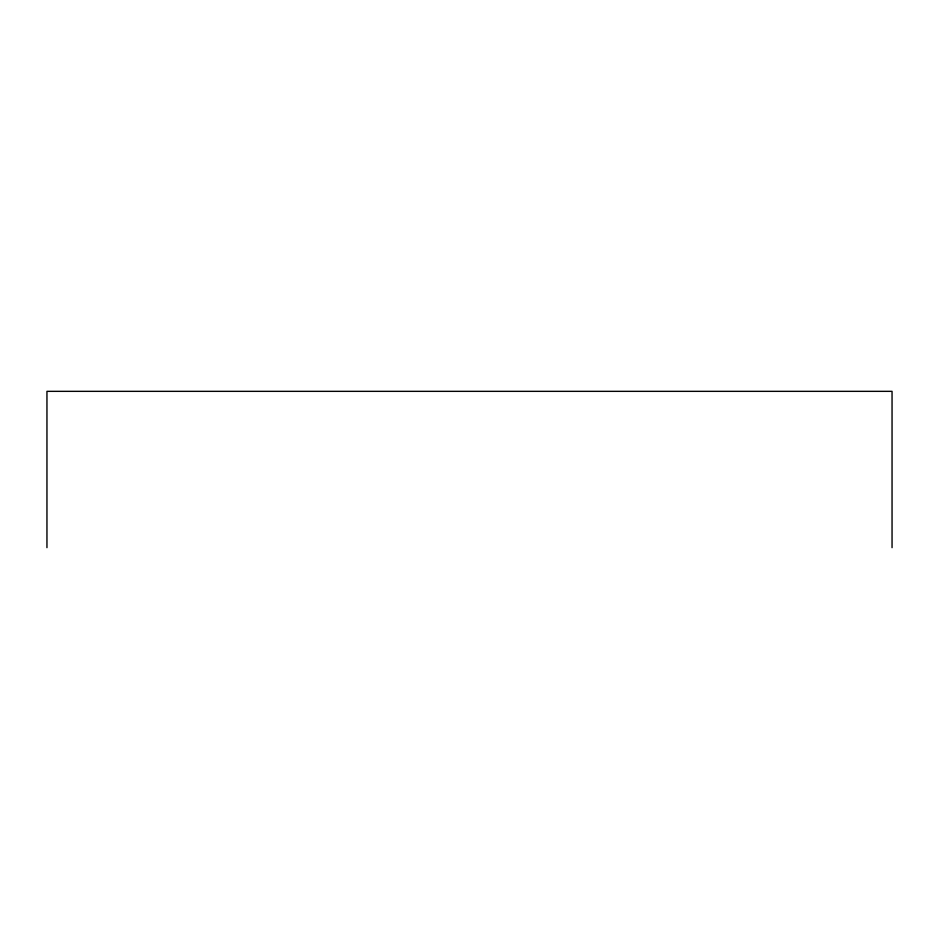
<?xml version="1.0" encoding="UTF-8"?>
<svg xmlns="http://www.w3.org/2000/svg" width="939" height="939" viewBox="0 0 939 939"><rect width="100%" height="100%" fill="white"/><g stroke="black" fill="none" stroke-linecap="round" stroke-linejoin="round"><path stroke-width="1.41" d="M892.05 547.66L892.05 391.34L46.95 391.34L46.95 547.66"/></g></svg>
